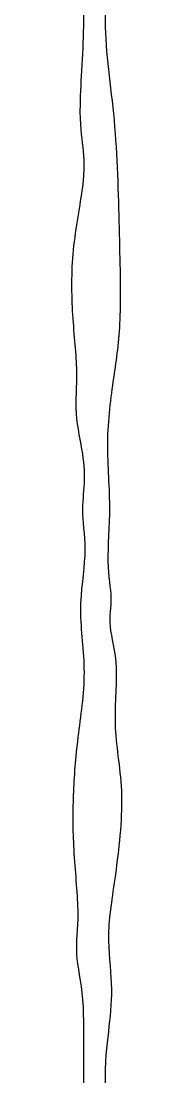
# Model space of a CAD drawing. Header units: millimetres. Extents: x -119 to 118, y -103 to 89.
# Drawn here: x -118.77 to -111.92, y -32.96 to 14.61 of the extents above; entities that cross this region are included whole.
import ezdxf

# ---------------------------------------------------------------- set-up
doc = ezdxf.new("R2010")
doc.units = ezdxf.units.MM
doc.header["$MEASUREMENT"] = 0
doc.layers.add('Layer 03', color=5, linetype='Continuous')

msp = doc.modelspace()

# ---------------------------------------------------------------- linework, layer by layer
at = {"layer": 'Layer 03'}
for points, knots in [([(-115.957, 34.867), (-115.958, 34.14), (-116.004, 33.262), (-116.35, 32.276), (-117.263, 30.588), (-118.281, 28.683), (-118.725, 26.777), (-118.785, 24.827), (-118.616, 22.574), (-118.038, 20.931), (-117.193, 19.729), (-116.029, 19.41), (-115.006, 19.917), (-114.255, 21.09), (-113.616, 23.231), (-113.682, 25.286), (-113.939, 26.364), (-114.833, 27.029), (-115.4, 26.805), (-115.721, 26.297), (-115.931, 25.721), (-116.333, 25.935), (-116.364, 26.533), (-116.154, 27.203), (-115.458, 27.774), (-114.368, 27.779), (-113.56, 27.149), (-112.976, 25.959), (-112.802, 24.421), (-112.997, 22.772), (-113.458, 21.191), (-114.221, 19.653), (-115.076, 17.994), (-115.678, 16.452), (-115.957, 15.444), (-115.957, 14.613)], [180.841728, 180.841728, 180.841728, 180.841728, 182.221983, 183.624689, 185.027395, 186.430101, 187.832807, 189.235514, 190.63822, 192.040926, 193.443632, 194.846338, 196.249044, 197.65175, 199.054457, 200.457163, 201.859869, 203.262575, 204.665281, 206.067987, 207.470693, 208.8734, 210.276106, 211.678812, 213.081518, 214.484224, 215.88693, 217.289636, 218.692343, 220.095049, 221.497755, 222.900461, 224.303167, 225.705873, 227.108579, 227.108579, 227.108579, 227.108579]), ([(-115.957, -32.955), (-115.957, -33.786), (-115.678, -34.794), (-115.076, -36.336), (-114.221, -37.995), (-113.458, -39.532), (-112.997, -41.114), (-112.802, -42.763), (-112.976, -44.301), (-113.56, -45.491), (-114.368, -46.121), (-115.458, -46.116), (-116.154, -45.545), (-116.364, -44.875), (-116.333, -44.277), (-115.931, -44.063), (-115.721, -44.638), (-115.4, -45.147), (-114.833, -45.371), (-113.939, -44.705), (-113.682, -43.628), (-113.616, -41.573), (-114.255, -39.432), (-115.006, -38.259), (-116.029, -37.752), (-117.193, -38.071), (-118.038, -39.273), (-118.616, -40.916), (-118.785, -43.169), (-118.725, -45.119), (-118.281, -47.025), (-117.263, -48.93), (-116.35, -50.617), (-116.004, -51.604), (-115.958, -52.482), (-115.957, -53.209)], [275.147256, 275.147256, 275.147256, 275.147256, 276.549962, 277.952668, 279.355375, 280.758081, 282.160787, 283.563493, 284.966199, 286.368905, 287.771611, 289.174317, 290.577024, 291.97973, 293.382436, 294.785142, 296.187848, 297.590554, 298.99326, 300.395967, 301.798673, 303.201379, 304.604085, 306.006791, 307.409497, 308.812203, 310.21491, 311.617616, 313.020322, 314.423028, 315.825734, 317.22844, 318.631146, 320.033853, 321.414107, 321.414107, 321.414107, 321.414107])]:
    msp.add_open_spline(points, degree=3, knots=knots, dxfattribs=at)
for points in [[(-114.957, 14.613), (-114.957, 15.986), (-114.297, 17.41), (-113.294, 19.299), (-112.516, 21.21), (-112.001, 23.328), (-111.878, 25.779), (-112.302, 28.131), (-113.213, 29.617), (-114.491, 30.234), (-115.869, 29.401), (-116.731, 27.781), (-117.115, 26.149), (-117.139, 24.937), (-116.961, 23.785), (-116.63, 22.892), (-115.986, 22.502), (-115.448, 22.732), (-115.058, 23.572), (-114.863, 23.832), (-114.549, 23.737), (-114.478, 22.957), (-114.827, 22.253), (-115.522, 21.719), (-116.663, 21.77), (-117.749, 22.911), (-118.082, 25.871), (-117.509, 28.037), (-116.581, 29.74), (-115.263, 32.002), (-114.957, 33.602), (-114.957, 34.902)], [(-115.957, 14.613), (-115.957, 13.348), (-116.218, 10.361), (-115.948, 8.972), (-115.886, 7.395), (-116.529, 4.264), (-116.491, 1.327), (-116.178, -1.304), (-116.395, -3.017), (-115.936, -5.02), (-115.882, -6.186), (-116.074, -7.51), (-115.767, -9.352), (-116.247, -11.904), (-115.767, -14.686), (-116.247, -17.737), (-116.452, -20.237), (-116.433, -22.847), (-116.107, -25.783), (-116.395, -27.375), (-115.896, -29.256), (-115.957, -31.431), (-115.957, -32.955)], [(-114.957, -32.955), (-114.957, -31.994), (-114.767, -30.644), (-114.599, -28.82), (-114.939, -26.57), (-114.5, -24.074), (-114.04, -20.088), (-114.67, -17.244), (-114.307, -14.361), (-114.88, -12.547), (-114.594, -11.44), (-114.938, -9.91), (-114.669, -7.328), (-114.977, -4.164), (-114.537, -1.176), (-114.221, 1.065), (-114.331, 5.118), (-114.453, 10.297), (-114.957, 13.159), (-114.957, 14.613)], [(-114.957, -53.244), (-114.957, -51.944), (-115.263, -50.344), (-116.581, -48.082), (-117.509, -46.379), (-118.082, -44.213), (-117.749, -41.253), (-116.663, -40.112), (-115.522, -40.061), (-114.827, -40.595), (-114.478, -41.299), (-114.549, -42.079), (-114.863, -42.174), (-115.058, -41.914), (-115.448, -41.074), (-115.986, -40.844), (-116.63, -41.234), (-116.961, -42.126), (-117.139, -43.279), (-117.115, -44.491), (-116.731, -46.123), (-115.869, -47.743), (-114.491, -48.576), (-113.213, -47.958), (-112.302, -46.473), (-111.878, -44.121), (-112.001, -41.67), (-112.516, -39.552), (-113.294, -37.641), (-114.297, -35.752), (-114.957, -34.328), (-114.957, -32.955)]]:
    msp.add_open_spline(points, degree=3, dxfattribs=at)

doc.saveas('drawing.dxf')
